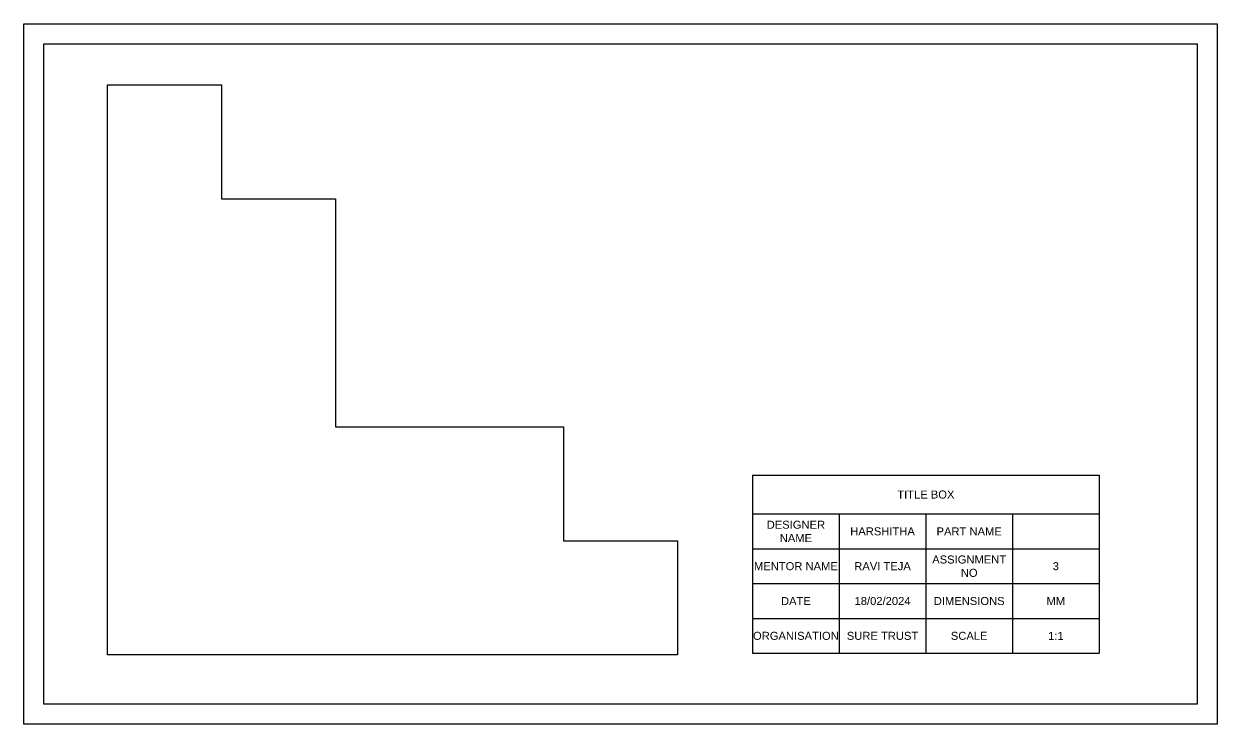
# Model space of a CAD drawing. Header units: metres. Extents: x 2462 to 4623, y 1552 to 1902.
# Drawn here: x 4027 to 4623, y 1552 to 1902 of the extents above; entities that cross this region are included whole.
import ezdxf

# ---------------------------------------------------------------- set-up
doc = ezdxf.new("R2010")
doc.units = ezdxf.units.M
doc.styles.get("Standard").update_dxf_attribs({"font": 'arial.ttf'})

# ---------------------------------------------------------------- blocks, each defined once
blk = doc.blocks.new('*T10')
at = {"color": 0, "linetype": 'ByBlock', "lineweight": -2, "transparency": 16777216}
for p, q in [((0, 0), (173.16, 0)), ((0, 0), (0, -89)), ((173.16, 0), (173.16, -89)), ((0, -19.4), (173.16, -19.4)), ((43.29, -19.4), (43.29, -89)), ((86.58, -19.4), (86.58, -89)), ((129.87, -19.4), (129.87, -89)), ((0, -36.8), (173.16, -36.8)), ((0, -54.2), (173.16, -54.2)), ((0, -71.6), (173.16, -71.6)), ((0, -89), (173.16, -89))]:
    blk.add_line(p, q, dxfattribs=at)

msp = doc.modelspace()

# ---------------------------------------------------------------- linework, layer by layer
for points in [[(4026.902, 1902.352), (4623.062, 1902.352), (4623.062, 1552.491), (4026.902, 1552.491)], [(4036.902, 1892.352), (4613.062, 1892.352), (4613.062, 1562.491), (4036.902, 1562.491)]]:
    msp.add_lwpolyline(points, close=True)
msp.add_lwpolyline([(4068.717, 1871.85), (4125.677, 1871.85), (4125.677, 1814.89), (4182.637, 1814.89), (4182.637, 1700.97), (4296.557, 1700.97), (4296.557, 1644.01), (4353.517, 1644.01), (4353.517, 1587.05), (4068.717, 1587.05), (4068.717, 1871.85)])

# ---------------------------------------------------------------- block references
msp.add_blockref('*T10', (4390.96, 1676.884))

# ---------------------------------------------------------------- texts
at = {"char_height": 4, "attachment_point": 5}
for s, width, insert in [('TITLE BOX', 173.15949, (4477.54, 1667.184)), ('DESIGNER NAME', 43.28987, (4412.605, 1648.785)), ('\\pxqc;HARSHITHA', 43.28987, (4455.895, 1648.785)), ('PART NAME', 43.28987, (4499.185, 1648.785)), ('ASSIGNMENT NO', 43.28987, (4499.185, 1631.386)), ('MENTOR NAME', 43.28987, (4412.605, 1631.386)), ('RAVI TEJA', 43.28987, (4455.895, 1631.386)), ('3', 43.28987, (4542.474, 1631.386)), ('DATE', 43.28987, (4412.605, 1613.987)), ('18/02/2024', 43.28987, (4455.895, 1613.987)), ('DIMENSIONS', 43.28987, (4499.185, 1613.987)), ('MM', 43.28987, (4542.474, 1613.987)), ('ORGANISATION', 43.28987, (4412.605, 1596.587)), ('SURE TRUST', 43.28987, (4455.895, 1596.587)), ('SCALE', 43.28987, (4499.185, 1596.587)), ('1:1', 43.28987, (4542.474, 1596.587))]:
    msp.add_mtext_dynamic_manual_height_columns(s, width=width, gutter_width=40, heights=[0], dxfattribs=dict(at, insert=insert))

doc.saveas('drawing.dxf')
